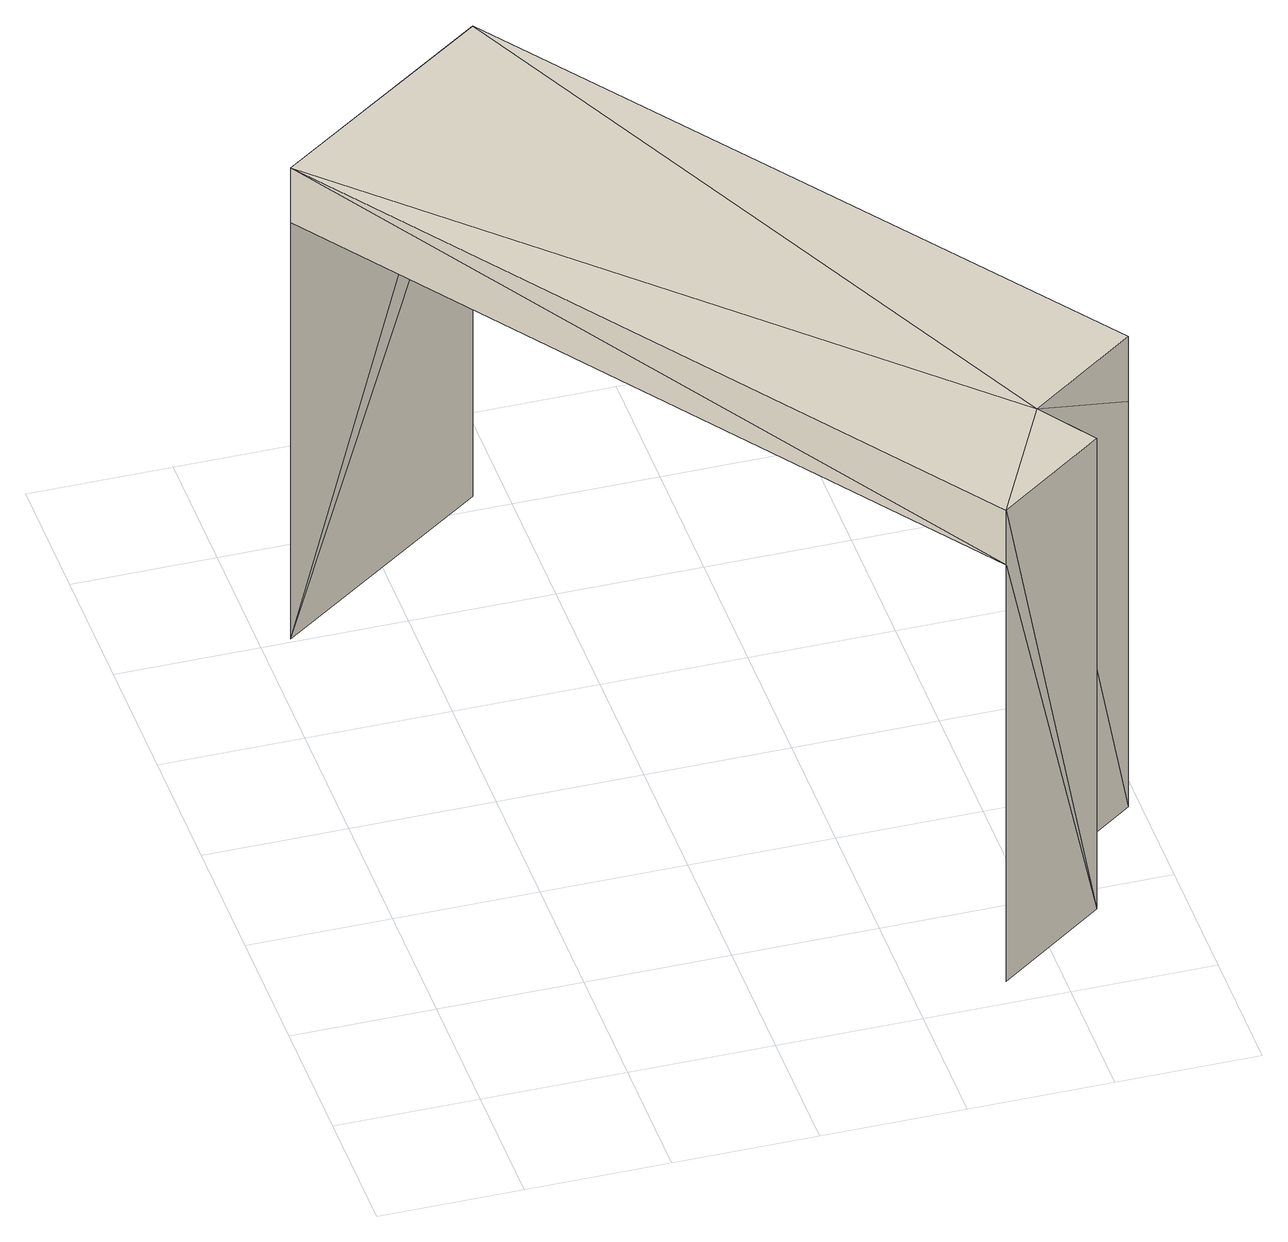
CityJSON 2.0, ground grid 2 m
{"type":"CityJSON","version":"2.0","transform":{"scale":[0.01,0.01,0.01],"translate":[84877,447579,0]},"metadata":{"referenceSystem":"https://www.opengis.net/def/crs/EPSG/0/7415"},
"CityObjects":{
"building1":{"type":"Building","attributes":{"bgt_status":"bestaand","hoek":"(1:-37)","identificatiebagpnd":"503100000017409","identificatiebagvbolaagstehuisnummer":"(1:503010000027044)","measuredHeight":7.96,"min-height-surface":0.23,"plaatsingspunt":"(1:84880.543 447588.458)","plus_status":"geenWaarde","relatievehoogteligging":"0","tekst":"(1:43)"},"geometry":[{"type":"MultiSurface","lod":"1","boundaries":[[[0,1,2]],[[3,4,2]],[[1,5,2]],[[2,5,3]],[[6,7,0]],[[0,7,1]],[[8,9,2]],[[2,9,6]],[[2,6,0]],[[10,8,4]],[[4,8,2]],[[11,10,12]],[[12,10,3]],[[3,10,4]],[[13,12,5]],[[5,12,3]],[[14,15,7]],[[7,15,1]],[[1,15,13]],[[1,13,5]]]}]}
},
"vertices":[
[983,354,796],[355,1228,796],[826,240,796],[726,45,796],[882,158,796],[42,1007,796],[983,354,689],[355,1228,689],[826,240,23],[983,354,23],[882,158,23],[726,45,22],[726,45,706],[42,1007,706],[355,1228,23],[42,1007,22]
]}
